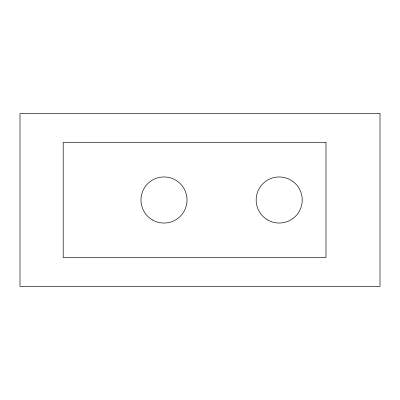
<?xml version="1.0" encoding="UTF-8"?>
<svg xmlns="http://www.w3.org/2000/svg" width="400" height="400" viewBox="0 0 400 400"><rect width="100%" height="100%" fill="white"/><g stroke="black" fill="none" stroke-linecap="round" stroke-linejoin="round"><path stroke-width="0.6" d="M380 113.6L20 113.6L20 286.4L380 286.4L380 113.6M326 142.4L63.2 142.4L63.2 257.6L326 257.6L326 142.4M267.68 219.955A23.04 23.04 0 0 0 302.24 200A23.04 23.04 0 0 0 267.68 180.045A23.04 23.04 0 0 0 267.68 219.955M152.48 219.955A23.04 23.04 0 0 0 187.04 200A23.04 23.04 0 0 0 152.48 180.045A23.04 23.04 0 0 0 152.48 219.955"/></g></svg>
